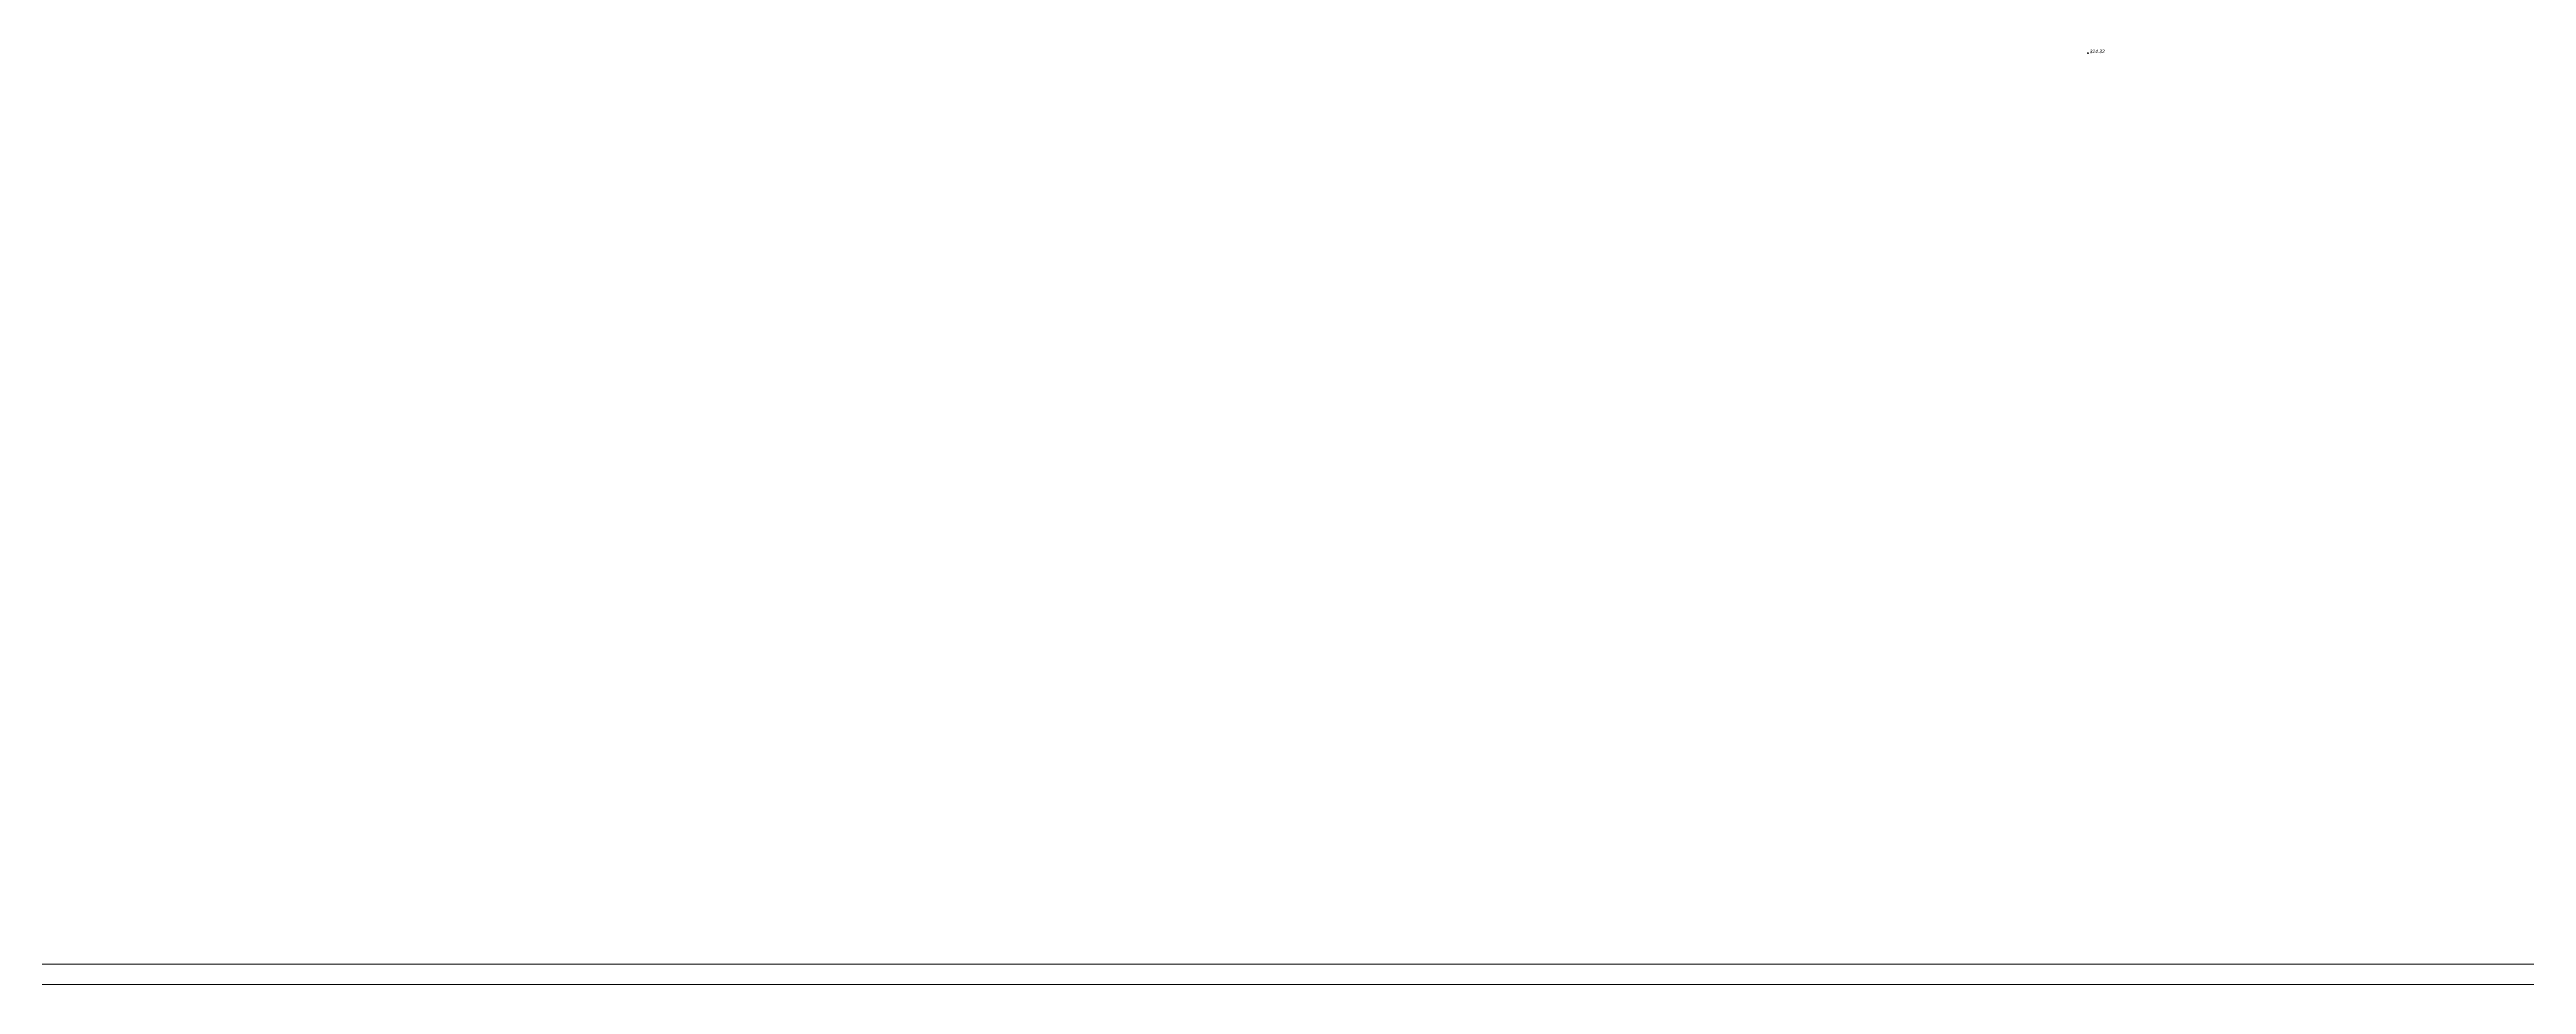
# Model space of a CAD drawing. Extents: x 108150 to 142535, y -18867 to -9422.
# Drawn here: x 141045 to 141654, y -14092 to -13862 of the extents above; entities that cross this region are included whole.
import ezdxf

# ---------------------------------------------------------------- set-up
doc = ezdxf.new("R2010")
doc.units = 0
doc.header["$MEASUREMENT"] = 0
doc.layers.add('GEO_POINTS111', color=7, linetype='Continuous')

msp = doc.modelspace()

# ---------------------------------------------------------------- linework, layer by layer
at = {"color": 0, "linetype": 'Continuous', "lineweight": 13}
for p, q in [((142146.6637, -14087.4422), (139133.4587, -14087.4422)), ((142151.6637, -14092.4422), (139113.4587, -14092.4422))]:
    msp.add_line(p, q, dxfattribs=at)
at = {"layer": 'GEO_POINTS111', "elevation": 324.3165}
msp.add_lwpolyline([(141546.3876, -13863.2942), (141546.3876, -13863.2942)], dxfattribs=at)
at = {"layer": 'GEO_POINTS111'}
msp.add_circle((141546.3876, -13863.2942, 324.3165), 0.0875, dxfattribs=at)

# ---------------------------------------------------------------- texts
at = {"layer": 'GEO_POINTS111', "color": 7, "insert": (141546.8145, -13862.4182, 324.3165), "char_height": 0.876, "width": 4.012702, "attachment_point": 1}
msp.add_mtext('\\fD431|b0|i1|c0|p34;\\W1.0000000000;\\T1.0000000000;\\o\\l324.32', dxfattribs=at)

doc.saveas('drawing.dxf')
